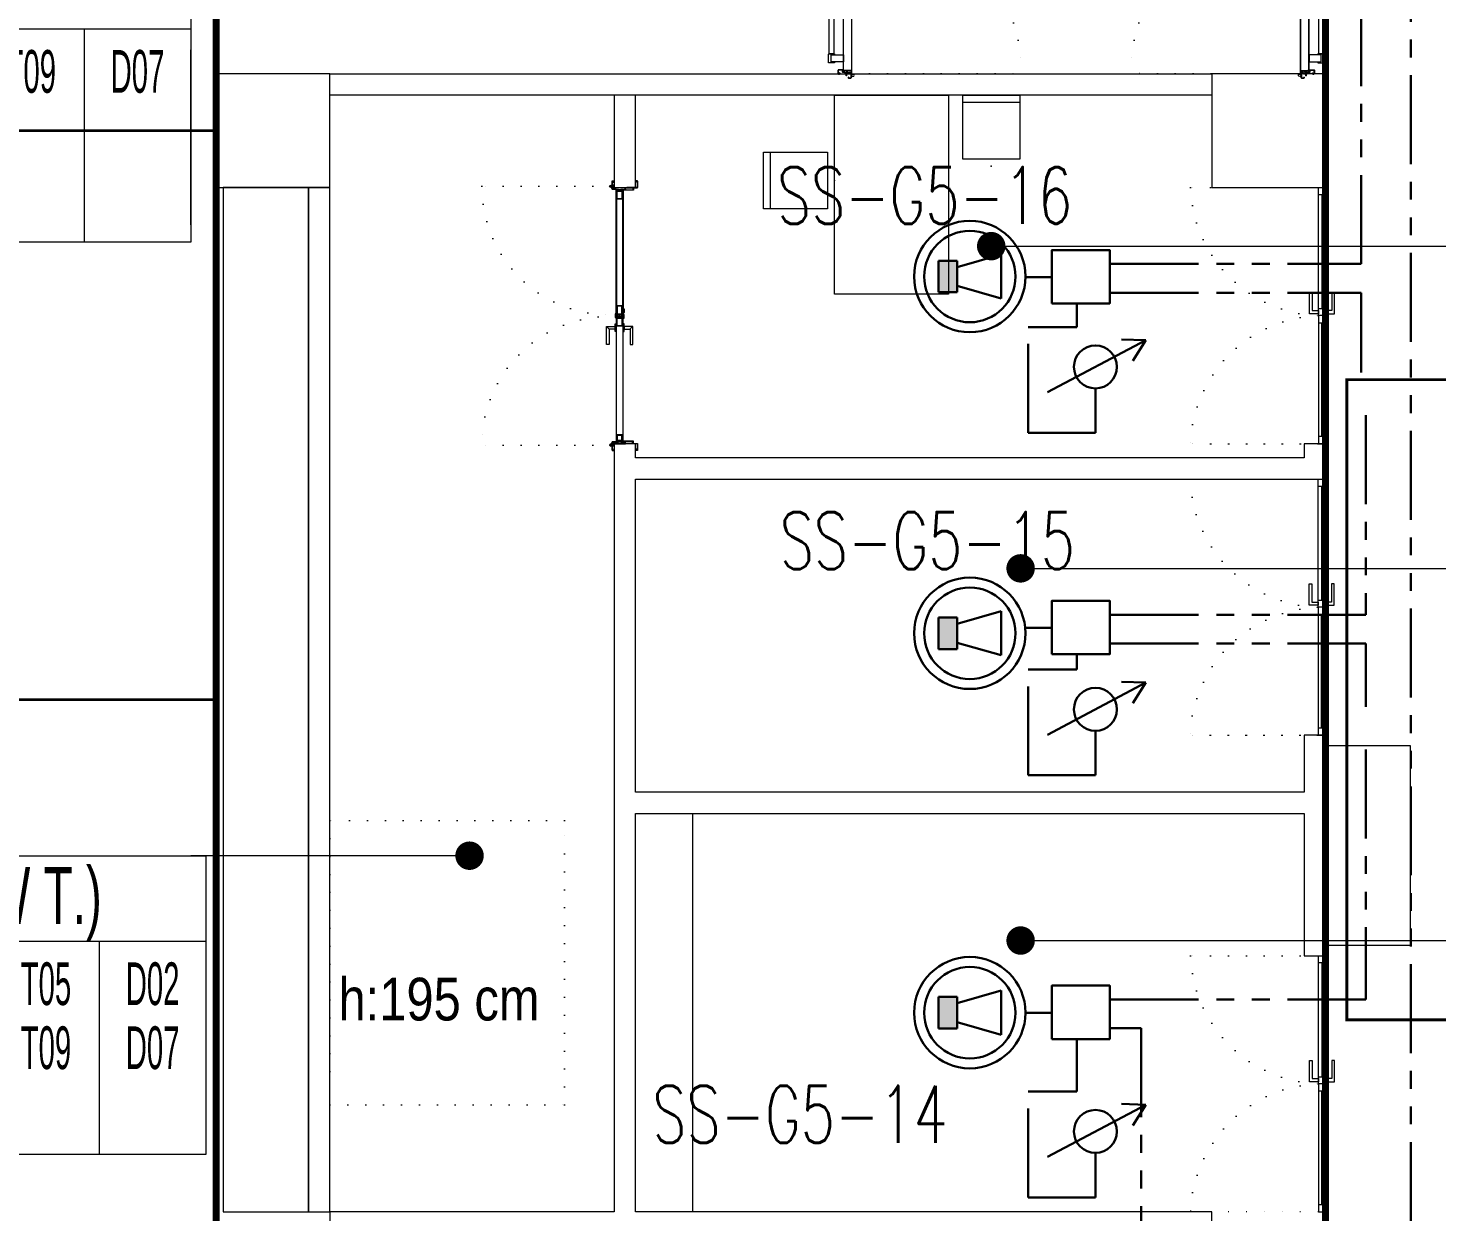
# Model space of a CAD drawing. Header units: metres. Extents: x -13545 to 152404, y -11890 to 28436.
# Drawn here: x 59528 to 60518, y 1680 to 2512 of the extents above; entities that cross this region are included whole.
import ezdxf
from ezdxf.enums import TextEntityAlignment as Align

# ---------------------------------------------------------------- set-up
doc = ezdxf.new("R2010")
doc.units = ezdxf.units.M
doc.header["$LTSCALE"] = 100
doc.header["$MEASUREMENT"] = 0
for name, pattern in [('DOT2', [0.125, 0, -0.125]), ('DOT5', [0.75, 0, -0.75]), ('HIDDEN', [0.375, 0.25, -0.125]), ('PHANTOM2', [1.25, 0.625, -0.125, 0.125, -0.125, 0.125, -0.125])]:
    doc.linetypes.add(name, pattern=pattern)
doc.layers.get('0').update_dxf_attribs({"color": 9, "lineweight": 9})
for name, color, linetype, lineweight in [('00', 9, 'Continuous', 9), ('01', 9, 'Continuous', 9), ('05', 9, 'Continuous', 9), ('06B', 9, 'Continuous', 9), ('06C', 9, 'Continuous', 9), ('06D', 9, 'Continuous', 9), ('09', 9, 'Continuous', 9), ('10', 9, 'Continuous', 9), ('14', 9, 'Continuous', 9), ('15', 9, 'Continuous', 9), ('20', 9, 'DOT2', 9), ('21', 9, 'Continuous', 9), ('21_mahal200', 9, 'Continuous', 9), ('E-3W ACİL ANONS İÇİN HOPARLÖR (GÖMME) (YANGINA DAYANIKLI)', 7, 'Continuous', 30), ('E-KABLO', 7, 'Continuous', 30), ('E-SES AYAR ANAHTARI', 7, 'Continuous', 30), ('E-YAZI', 7, 'Continuous', 30)]:
    doc.layers.add(name, color=color, linetype=linetype, lineweight=lineweight)
doc.styles.add('Arial', font='arial.ttf', dxfattribs={"height": 2.5})
doc.styles.add('ILGAZ', font='txttw.shx')
doc.styles.add('MuuM_TEXT-STANDART', font='ARIALN.TTF')
doc.dimstyles.new('MuuM_DIM200', dxfattribs={"dimscale": 20, "dimtxt": 2, "dimasz": 1, "dimexe": 1, "dimexo": 1, "dimgap": 1, "dimtad": 1, "dimdec": 1, "dimrnd": 0.5, "dimdsep": 46, "dimtxsty": 'MuuM_TEXT-STANDART', "dimblk": 'ARCHTICK', "dimcen": 0, "dimdle": 0.15, "dimclrd": 256, "dimclre": 256, "dimclrt": 256, "dimadec": 0, "dimazin": 0, "dimtfac": 5, "dimtdec": 1, "dimtix": 1, "dimtmove": 2, "dimatfit": 3, "dimldrblk": 'DOT', "dimfxl": 3, "dimfxlon": 1, "dimtolj": 1, "dimlwd": -1, "dimlwe": -1, "dimarcsym": 0})

# ---------------------------------------------------------------- blocks, each defined once
blk = doc.blocks.new('100_SES AYAR ANAHTARI')
at = {"layer": 'E-SES AYAR ANAHTARI', "color": 4}
for p, q in [((1.776, 3.255), (-1.686, 1.426)), ((1.776, 3.255), (0.915, 3.283)), ((1.776, 3.255), (1.312, 2.529)), ((0, 0), (0, 1.561))]:
    blk.add_line(p, q, dxfattribs=at)
blk.add_circle((0, 2.317), 0.756, dxfattribs=at)
blk = doc.blocks.new('100_3W ACİL ANONS İÇİN HOPARLÖR (GÖMME) (YANGINA DAYANIKLI)')
at = {"layer": 'E-3W ACİL ANONS İÇİN HOPARLÖR (GÖMME) (YANGINA DAYANIKLI)', "color": 4}
for p, q in [((-1.58, -0.79), (-1.58, 0.79)), ((-1.58, 0.79), (-0.632, 0.79)), ((-0.632, 0.474), (1.58, 1.106)), ((-0.632, 0.79), (-0.632, -0.79)), ((1.58, -1.106), (1.58, 1.106)), ((-0.632, -0.474), (1.58, -1.106)), ((-0.632, -0.79), (-1.58, -0.79))]:
    blk.add_line(p, q, dxfattribs=at)
at = {"layer": 'E-3W ACİL ANONS İÇİN HOPARLÖR (GÖMME) (YANGINA DAYANIKLI)', "color": 3}
for radius in [2.796, 2.296]:
    blk.add_circle((0, 0), radius, dxfattribs=at)
at = {"layer": 'E-3W ACİL ANONS İÇİN HOPARLÖR (GÖMME) (YANGINA DAYANIKLI)', "color": 4}
blk.add_solid([(-1.58, 0.79), (-0.632, 0.79), (-1.58, -0.79), (-0.632, -0.79)], dxfattribs=at)
blk = doc.blocks.new('p-kolon_80x80')
blk.add_lwpolyline([(-40, -40), (40, -40), (40, 40), (-40, 40)], close=True)
blk = doc.blocks.new('1.bod.mimari.elk')
at = {"layer": '01'}
for p in [(3700, -6190), (4400, -6190)]:
    blk.add_blockref('p-kolon_80x80', p, dxfattribs=at)
blk = doc.blocks.new('prf-scr2')
at = {"linetype": 'DOT2', "ltscale": 10}
blk.add_line((0, 0.19), (0, -1.06), dxfattribs=at)
for p, q in [((0.09, -0.24), (-0.09, -0.2)), ((-0.09, -0.24), (0.09, -0.28)), ((0.09, -0.32), (-0.09, -0.28)), ((-0.09, -0.32), (0.09, -0.36)), ((0.09, -0.4), (-0.09, -0.36)), ((-0.09, -0.4), (0.09, -0.44)), ((0.09, -0.48), (-0.09, -0.44)), ((-0.09, -0.48), (0.09, -0.52)), ((0.09, -0.56), (-0.09, -0.52)), ((-0.09, -0.56), (0.09, -0.6)), ((0.09, -0.64), (-0.09, -0.6)), ((-0.09, -0.64), (0.09, -0.68)), ((0.09, -0.72), (-0.09, -0.68)), ((-0.09, -0.72), (0.09, -0.76)), ((0.06, -0.84), (-0.08, -0.76)), ((-0.07, -0.8), (0.06, -0.84)), ((0.09, -0.17), (0, -0.15)), ((0, -0.18), (0.09, -0.2))]:
    blk.add_line(p, q)
blk.add_lwpolyline([(0.23, 0), (-0.23, 0), (-0.23, -0.01), (-0.12, -0.14), (0.12, -0.14), (0.23, -0.01), (0.23, 0)], close=True)
for points in [[(0.23, -0.01), (-0.23, -0.01)], [(-0.09, -0.14), (-0.09, -0.2), (-0.12, -0.22), (-0.12, -0.23), (-0.09, -0.24), (-0.09, -0.28), (-0.12, -0.3), (-0.12, -0.31), (-0.09, -0.32), (-0.09, -0.36), (-0.12, -0.38), (-0.12, -0.39), (-0.09, -0.4), (-0.09, -0.44), (-0.12, -0.46), (-0.12, -0.46), (-0.09, -0.48), (-0.09, -0.52), (-0.12, -0.54), (-0.12, -0.54), (-0.09, -0.56), (-0.09, -0.6), (-0.12, -0.62), (-0.12, -0.62), (-0.09, -0.64), (-0.09, -0.68), (-0.12, -0.69), (-0.12, -0.7), (-0.09, -0.72), (-0.09, -0.73), (-0.08, -0.76), (-0.1, -0.77), (-0.1, -0.78), (-0.07, -0.8), (-0.01, -0.94), (0, -0.95), (0.01, -0.94), (0.08, -0.76), (0.09, -0.76), (0.12, -0.74), (0.12, -0.73), (0.09, -0.72), (0.09, -0.68), (0.12, -0.66), (0.12, -0.66), (0.09, -0.64), (0.09, -0.6), (0.12, -0.58), (0.12, -0.58), (0.09, -0.56), (0.09, -0.52), (0.12, -0.5), (0.12, -0.5), (0.09, -0.48), (0.09, -0.44), (0.12, -0.43), (0.12, -0.42), (0.09, -0.4), (0.09, -0.36), (0.12, -0.35), (0.12, -0.34), (0.09, -0.32), (0.09, -0.28), (0.12, -0.27), (0.12, -0.26), (0.09, -0.24), (0.09, -0.2), (0.12, -0.19), (0.12, -0.18), (0.09, -0.17), (0.09, -0.14)]]:
    blk.add_lwpolyline(points)
blk = doc.blocks.new('gr-p-barel kilitli kapı kolu')
at = {"flags": 128}
for points in [[(-0.9, 0.8), (-0.9, 4.9), (-11.7, 4.9), (-11.7, 6.7), (0.9, 6.7), (0.9, 0.8)], [(-0.8, 5), (0.8, 6.6)]]:
    blk.add_lwpolyline(points, dxfattribs=at)
blk.add_lwpolyline([(-2.75, 0), (-2.75, 0.7), (2.75, 0.7), (2.75, 0)])
blk.add_lwpolyline([(-1.3, 0.7), (1.3, 0.7), (1.3, 0.8), (-1.3, 0.8)], close=True)
blk = doc.blocks.new('p-de-02')
at = {"layer": '06C'}
blk.add_lwpolyline([(106.3, -16.61, 1), (106.3, -15.81), (104.3, -15.81), (104.3, -16.61), (106.41, -16.61)], format="xyb", dxfattribs=at)
blk.add_arc((106.3, -16.21), 0.5, 233.1301, 126.8699, dxfattribs=at)
at = {"layer": '09'}
for p, q in [((108.1, -16.71), (108.1, -16.55)), ((108.2, -16.71), (108.2, -16.55)), ((108.3, -16.55), (108.3, -16.71)), ((108.4, -16.71), (108.4, -16.55)), ((108.5, -16.55), (108.5, -16.71)), ((108.6, -16.71), (108.6, -16.55)), ((108.7, -16.55), (108.7, -16.71)), ((108.8, -16.55), (108.8, -16.71)), ((109.3, -21.85), (109.3, -21.7)), ((109.4, -21.7), (109.4, -21.85)), ((109.5, -21.85), (109.5, -21.7)), ((109.6, -21.7), (109.6, -21.85)), ((109.7, -21.85), (109.7, -21.7)), ((109.8, -21.7), (109.8, -21.85)), ((109.9, -21.85), (109.9, -21.7)), ((110, -21.85), (110, -21.7))]:
    blk.add_line(p, q, dxfattribs=at)
at = {"layer": '10'}
for points in [[(14.2, -6.8, -0.414214), (14.3, -6.7), (18.7, -6.7, -0.414214), (18.8, -6.8), (18.8, -14.1), (19, -14.1), (19, -6.8, 0.414214), (18.7, -6.5), (14.3, -6.5, 0.414214), (14, -6.8), (14, -7.7, 0.414214), (14.3, -8), (15.4, -8), (15.4, -7.8), (14.3, -7.8, -0.414214), (14.2, -7.7)], [(19, -9.7, -0.414214), (19.3, -9.4), (20.3, -9.4, -0.414214), (20.6, -9.7), (20.6, -16.1, -0.414214), (20.3, -16.4, -0.414214), (20, -16.1), (20, -15.2), (19, -15.2), (19, -24.2, -0.414214), (18.7, -24.5), (14.3, -24.5, -0.414214), (14, -24.2), (14, -23.3, -0.414214), (14.3, -23), (15.4, -23), (15.4, -23.2), (14.3, -23.2, 0.414214), (14.2, -23.3), (14.2, -24.2, 0.414214), (14.3, -24.3), (18.7, -24.3, 0.414214), (18.8, -24.2), (18.8, -15), (20.2, -15), (20.2, -16.1, 0.414214), (20.3, -16.2, 0.414214), (20.4, -16.1), (20.4, -9.7, 0.414214), (20.3, -9.6), (19.3, -9.6, 0.414214), (19.2, -9.7), (19.2, -10.6), (19, -10.6)], [(198.6, -9.7, 0.414214), (198.3, -9.4), (197.3, -9.4, 0.414214), (197, -9.7), (197, -16.1, 0.414214), (197.3, -16.4, 0.414214), (197.6, -16.1), (197.6, -15.2), (198.6, -15.2), (198.6, -24.2, 0.414214), (198.9, -24.5), (203.3, -24.5, 0.414214), (203.6, -24.2), (203.6, -23.3, 0.414214), (203.3, -23), (202.2, -23), (202.2, -23.2), (203.3, -23.2, -0.414214), (203.4, -23.3), (203.4, -24.2, -0.414214), (203.3, -24.3), (198.9, -24.3, -0.414214), (198.8, -24.2), (198.8, -15), (197.4, -15), (197.4, -16.1, -0.414214), (197.3, -16.2, -0.414214), (197.2, -16.1), (197.2, -9.7, -0.414214), (197.3, -9.6), (198.3, -9.6, -0.414214), (198.4, -9.7), (198.4, -10.6), (198.6, -10.6)], [(203.4, -6.8, 0.414214), (203.3, -6.7), (198.9, -6.7, 0.414214), (198.8, -6.8), (198.8, -14.1), (198.6, -14.1), (198.6, -6.8, -0.414214), (198.9, -6.5), (203.3, -6.5, -0.414214), (203.6, -6.8), (203.6, -7.7, -0.414214), (203.3, -8), (202.2, -8), (202.2, -7.8), (203.3, -7.8, 0.414214), (203.4, -7.7)], [(18.42, -25.01), (19.8, -24.37), (19.8, -21.5), (20, -21.5), (20, -24.5), (18.53, -25.18, -14.796002)], [(199.18, -25.01), (197.8, -24.37), (197.8, -21.5), (197.6, -21.5), (197.6, -24.5), (199.07, -25.18, 14.796002)]]:
    blk.add_lwpolyline(points, format="xyb", close=True, dxfattribs=at)
for points in [[(108.2, -20.05), (108.2, -18.05), (108.5, -18.05), (108.5, -17.01), (20.3, -17.01), (20.3, -18.05), (20.6, -18.05), (20.6, -20.05), (20.3, -20.05), (20.3, -18.35), (20, -18.35), (20, -16.71), (108.8, -16.71), (108.8, -18.35), (108.5, -18.35), (108.5, -20.05)], [(108.2, -18.05), (108.2, -20.05), (108.8, -20.05), (108.8, -21.7), (20, -21.7), (20, -20.05), (20.6, -20.05), (20.6, -18.05), (20.9, -18.05), (20.9, -20.35), (20.3, -20.35), (20.3, -21.4), (108.5, -21.4), (108.5, -20.35), (107.9, -20.35), (107.9, -18.05), (108.2, -18.05)], [(109.9, -20.05), (109.9, -18.05), (109.6, -18.05), (109.6, -17.01), (197.3, -17.01), (197.3, -18.05), (197, -18.05), (197, -20.05), (197.3, -20.05), (197.3, -18.35), (197.6, -18.35), (197.6, -16.71), (109.3, -16.71), (109.3, -18.35), (109.6, -18.35), (109.6, -20.05)], [(109.9, -18.05), (109.9, -20.05), (109.3, -20.05), (109.3, -21.7), (197.6, -21.7), (197.6, -20.05), (197, -20.05), (197, -18.05), (196.7, -18.05), (196.7, -20.35), (197.3, -20.35), (197.3, -21.4), (109.6, -21.4), (109.6, -20.35), (110.2, -20.35), (110.2, -18.05), (109.9, -18.05)]]:
    blk.add_lwpolyline(points, dxfattribs=at)
for points in [[(20.9, -17.2), (26.9, -17.2), (26.9, -21.2), (20.9, -21.2)], [(21.2, -17.5), (26.6, -17.5), (26.6, -20.9), (21.2, -20.9)], [(107.9, -17.2), (101.9, -17.2), (101.9, -21.2), (107.9, -21.2)], [(107.6, -17.5), (102.2, -17.5), (102.2, -20.9), (107.6, -20.9)], [(110, -16.05), (108.1, -16.05), (108.1, -16.55), (110.6, -16.55), (110.6, -16.55), (110.6, -16.05)], [(110.2, -17.2), (116.2, -17.2), (116.2, -21.2), (110.2, -21.2)], [(110.5, -17.5), (115.9, -17.5), (115.9, -20.9), (110.5, -20.9)], [(196.7, -17.2), (192.7, -17.2), (192.7, -21.2), (196.7, -21.2)], [(196.4, -17.5), (193, -17.5), (193, -20.9), (196.4, -20.9)], [(108.1, -22.35), (110, -22.35), (110, -21.85), (108.1, -21.85), (107.5, -21.85), (107.5, -22.35)]]:
    blk.add_lwpolyline(points, close=True, dxfattribs=at)
for centre in [(17.85, -25.5), (199.75, -25.5)]:
    blk.add_circle(centre, 0.55, dxfattribs=at)
at = {"layer": '20'}
for p, q in [((17.85, -25.5), (17.85, -116.03)), ((199.75, -25.5), (199.75, -116.03))]:
    blk.add_line(p, q, dxfattribs=at)
at = {"layer": '20', "linetype": 'HIDDEN'}
for points in [[(18.6, -24.3), (18.6, -23), (17.1, -23), (17.1, -24.3)], [(18.4, -24.99), (18.4, -23.2), (17.3, -23.2), (17.3, -24.99)], [(199, -24.3), (199, -23), (200.5, -23), (200.5, -24.3)], [(199.2, -24.99), (199.2, -23.2), (200.3, -23.2), (200.3, -24.99)]]:
    blk.add_lwpolyline(points, dxfattribs=at)
at = {"layer": '20'}
for centre, start, end in [((17.85, -25.5), 270, 2.4057), ((199.75, -25.5), 177.5943, 270)]:
    blk.add_arc(centre, 90.53, start, end, dxfattribs=at)
at = {"layer": '06B', "xscale": -1}
blk.add_blockref('gr-p-barel kilitli kapı kolu', (117.3, -16.69), dxfattribs=at)
at = {"layer": '06B', "rotation": 180}
blk.add_blockref('gr-p-barel kilitli kapı kolu', (117.3, -21.71), dxfattribs=at)
at = {"layer": '10', "xscale": -1, "rotation": 90}
for p in [(20.3, -19.2), (109.6, -19.2)]:
    blk.add_blockref('prf-scr2', p, dxfattribs=at)
at = {"layer": '10', "rotation": 270}
for p in [(108.5, -19.2), (197.3, -19.2)]:
    blk.add_blockref('prf-scr2', p, dxfattribs=at)
blk = doc.blocks.new('p-birim')
blk.add_lwpolyline([(0, 0), (1, 0), (1, 1), (0, 1)], close=True)
blk = doc.blocks.new('p-işyeri')
at = {"color": 0, "const_width": 2}
blk.add_lwpolyline([(200, 0), (200, 700), (-200, 700), (-200, 0)], close=True, dxfattribs=at)
blk = doc.blocks.new('*U19')
at = {"ltscale": 15}
for p, q in [((-25, 1), (-26, 0)), ((-25, -1), (-26, 0)), ((-23, 1), (-25, 1)), ((-23, 1), (-23, -2)), ((-21, -3), (-18, 3)), ((-21, -3), (-18, 3)), ((-20, -3), (-17, 3)), ((-20, -3), (-16, 3)), ((-18, -3), (-15, 3)), ((-18, -3), (-15, 3)), ((-18, 1), (-18, 2)), ((-17, -3), (-14, 3)), ((-17, -3), (-13, 3)), ((-17, 1), (-17, 2)), ((-15, -3), (-12, 3)), ((-15, -3), (-12, 3)), ((-15, 1), (-15, 2)), ((-14, -3), (-11, 3)), ((-14, -3), (-10, 3)), ((-14, 1), (-14, 2)), ((-12, -3), (-9, 3)), ((-12, -3), (-9, 3)), ((-12, 1), (-12, 2)), ((-11, -3), (-8, 3)), ((-11, -3), (-7, 3)), ((-11, 1), (-11, 2)), ((-9, -3), (-6, 3)), ((-9, -3), (-6, 3)), ((-9, 1), (-9, 2)), ((-8, -3), (-4, 3)), ((-8, -3), (-5, 3)), ((-8, 1), (-8, 2)), ((-6, -3), (-3, 3)), ((-6, -3), (-3, 3)), ((-6, 1), (-6, 2)), ((-5, -3), (-1, 3)), ((-5, -3), (-2, 3)), ((-5, 1), (-5, 2)), ((-3, 1), (-3, 2)), ((0, 4), (-2, 1)), ((-2, 1), (-2, 2)), ((0, 0), (-1, 0)), ((-25, -1), (-23, -2)), ((-9, -2), (-23, -2)), ((-21, -3), (-21, -2)), ((-20, -3), (-19, -2)), ((-20, -2), (-19, -2)), ((-19, -2), (-18, -2)), ((-18, -3), (-18, -2)), ((-17, -3), (-16, -2)), ((-17, -2), (-16, -2)), ((-16, -2), (-15, -2)), ((-15, -3), (-15, -2)), ((-14, -3), (-13, -2)), ((-14, -2), (-13, -2)), ((-13, -2), (-12, -2)), ((-12, -3), (-12, -2)), ((-11, -3), (-10, -2)), ((-11, -2), (-10, -2)), ((-10, -2), (-9, -2)), ((-9, -3), (-9, -2)), ((-8, -2), (-7, -2)), ((-8, -3), (-7, -2)), ((-7, -2), (-6, -2)), ((-6, -3), (-6, -2)), ((-5, -2), (-4, -2)), ((-5, -3), (-4, -2)), ((-4, -2), (-2, -2)), ((0, -4), (-2, -2)), ((0, 0), (-1, 0))]:
    blk.add_line(p, q, dxfattribs=at)
for p, q in [((-7, 1), (-23, 1)), ((-17, 1), (-19, 1)), ((-16, 1), (-17, 1)), ((-14, 1), (-16, 1)), ((-13, 1), (-14, 1)), ((-11, 1), (-13, 1)), ((-10, 1), (-11, 1)), ((-8, 1), (-10, 1)), ((-7, 1), (-8, 1)), ((-5, 1), (-7, 1)), ((-4, 1), (-5, 1)), ((-2, 1), (-4, 1)), ((-2, 1), (-2, 1)), ((0, 0), (0, 4)), ((-2, -2), (-2, -2)), ((0, 0), (0, -4))]:
    blk.add_line(p, q)
for centre, radius, start, end in [((-26, 4), 3.92, 274.361, 322.1025), ((-26, -4), 3.92, 37.8975, 85.639), ((-18, 3), 0.0971, 330.3204, 150.3204), ((-17, 3), 0.0971, 330.3204, 150.3204), ((-15, 3), 0.0971, 330.3204, 150.3204), ((-14, 3), 0.0971, 330.3204, 150.3204), ((-12, 3), 0.0971, 330.3204, 150.3204), ((-11, 3), 0.0971, 330.3204, 150.3204), ((-9, 3), 0.0971, 330.3204, 150.3204), ((-8, 3), 0.0971, 330.3204, 150.3204), ((-6, 3), 0.0971, 330.3204, 150.3204), ((-5, 3), 0.0971, 330.3204, 150.3204), ((-3, 3), 0.0971, 330.3204, 150.3204), ((-2, 3), 0.0971, 330.3204, 150.3204), ((-1, 0), 0.486, 90, 270), ((0, 4), 0.25, 0, 150.0864), ((-21, -3), 0.0971, 150.3204, 330.3204), ((-20, -3), 0.0971, 150.3204, 330.3204), ((-18, -3), 0.0971, 150.3204, 330.3204), ((-17, -3), 0.0971, 150.3204, 330.3204), ((-15, -3), 0.0971, 150.3204, 330.3204), ((-14, -3), 0.0971, 150.3204, 330.3204), ((-12, -3), 0.0971, 150.3204, 330.3204), ((-11, -3), 0.0971, 150.3204, 330.3204), ((-9, -3), 0.0971, 150.3204, 330.3204), ((-8, -3), 0.0971, 150.3204, 330.3204), ((-6, -3), 0.0971, 150.3204, 330.3204), ((-5, -3), 0.0971, 150.3204, 330.3204), ((0, -4), 0.25, 209.9136, 0)]:
    blk.add_arc(centre, radius, start, end, dxfattribs=at)
blk = doc.blocks.new('conta')
at = {"ltscale": 10}
for p, q in [((-2649.9, 5345.5), (-2649.8, 5345.6)), ((-2649.9, 5344.5), (-2649.8, 5344.3)), ((-2649.8, 5344.3), (-2649.7, 5344.3)), ((-2649.7, 5345.4), (-2649.3, 5345.4)), ((-2649.2, 5345.4), (-2649.1, 5345.5)), ((-2649, 5344), (-2648.8, 5343.8)), ((-2648.9, 5344.1), (-2648.7, 5343.9)), ((-2648.8, 5345.1), (-2648.6, 5345.3)), ((-2648.8, 5344.9), (-2648.6, 5345.2)), ((-2648.7, 5343.8), (-2648.7, 5343.8)), ((-2648.6, 5345.3), (-2648.6, 5345.3))]:
    blk.add_line(p, q, dxfattribs=at)
for centre, radius, start, end in [((-2649.8, 5345.5), 0.05, 140.6345, 188.9372), ((-2653, 5345), 3.19, 350.4674, 8.9372), ((-2649.9, 5344.5), 0.02, 170.4674, 213.7451), ((-2649.7, 5345.6), 0.0696, 22.2428, 159.258), ((-2650.9, 5345), 1.24, 340.3382, 16.7772), ((-2649.7, 5344.6), 0.03, 160.3382, 273.2666), ((-2649.7, 5345.4), 0.03, 90, 196.7772), ((-2649.6, 5341.5), 3.01, 80.4362, 93.2666), ((-2649.3, 5345.5), 0.05, 270, 303.0062), ((-2649.2, 5344.1), 0.231, 353.9571, 81.9004), ((-2649.1, 5345.5), 0.03, 4.7972, 123.0062), ((-2649.1, 5344.5), 0.03, 260.4362, 338.7066), ((-2651.2, 5344.8), 2.33, 7.5897, 18.7951), ((-2649, 5345.6), 0.05, 18.7951, 42.1429), ((-2650.2, 5345), 1.27, 338.7066, 23.0418), ((-2648.9, 5344.1), 0.1, 173.9571, 217.2653), ((-2648.8, 5345.1), 0.05, 187.5897, 322.7347), ((-2658.2, 5345.2), 9.36, 353.6857, 357.8537), ((-2648.8, 5344.2), 0.1, 173.6857, 217.2653), ((-2648.8, 5344.8), 0.05, 142.7347, 180.2669), ((-2648.7, 5343.8), 0.05, 217.2653, 307.2653), ((-2648.7, 5343.8), 0.05, 307.2653, 37.2653), ((-2648.6, 5345.3), 0.05, 52.7347, 142.7347), ((-2648.6, 5345.3), 0.05, 322.7347, 52.7347)]:
    blk.add_arc(centre, radius, start, end, dxfattribs=at)
for points, knots in [([(-2649, 5345.6), (-2649, 5345.6), (-2649.1, 5345.7), (-2649.2, 5345.4), (-2649.3, 5345.7), (-2649.4, 5345.5), (-2649.5, 5345.7), (-2649.6, 5345.5), (-2649.7, 5345.6), (-2649.7, 5345.6)], [0.0086373, 0.0086373, 0.0086373, 0.0086373, 0.1097304, 0.3133405, 0.4430081, 0.5658764, 0.7165186, 0.8527974, 0.9648495, 0.9648495, 0.9648495, 0.9648495]), ([(-2649.7, 5344.3), (-2649.7, 5344.3), (-2649.7, 5344.5), (-2649.6, 5344.3), (-2649.3, 5344.4), (-2649.2, 5344.4), (-2649.2, 5344.4)], [0, 0, 0, 0, 0.1008757, 0.3841126, 0.5436166, 0.6906785, 0.6906785, 0.6906785, 0.6906785])]:
    blk.add_open_spline(points, degree=3, knots=knots, dxfattribs=at)
blk = doc.blocks.new('p-yn_sackasa')
at = {"layer": '10', "linetype": 'Continuous'}
for p, q in [((-2.19, 0), (-2.19, -0.15)), ((0, 6.16), (0, 6.9)), ((0.01, 6.9), (0.01, 6.15)), ((0.14, 6.9), (0.14, 6.16)), ((0.15, 6.9), (0.15, 6.16)), ((2.69, 7.16), (0.26, 7.16)), ((2.69, 7.15), (0.26, 7.15)), ((2.69, 7.02), (0.26, 7.02)), ((0.26, 7.01), (2.69, 7.01)), ((0.26, 6.05), (0.76, 6.05)), ((0.75, 6.04), (0.26, 6.04)), ((0.26, 5.91), (0.75, 5.91)), ((0.76, 5.9), (0.26, 5.9)), ((0.67, -0.71), (0.67, 2.27)), ((0.69, -0.71), (0.69, 2.27)), ((0.75, 5.91), (0.75, 6.04)), ((0.76, 5.9), (0.76, 6.05)), ((0.81, -0.71), (0.81, 2.27)), ((0.83, -0.71), (0.83, 2.27)), ((0.92, 2.33), (0.95, 2.32)), ((0.93, 2.34), (0.95, 2.33)), ((1.01, 2.46), (0.99, 2.47)), ((0.99, 2.46), (1.01, 2.45)), ((1.11, 2.52), (1.11, 3.73)), ((1.12, 2.52), (1.12, 3.73)), ((1.25, 3.73), (1.25, 2.52)), ((1.26, 2.52), (1.26, 3.73)), ((1.37, 3.98), (2.49, 3.98)), ((2.49, 3.97), (1.37, 3.97)), ((1.37, 3.84), (2.49, 3.84)), ((2.49, 3.83), (1.37, 3.83)), ((2.6, 3.69), (2.5, 3.36)), ((2.51, 3.35), (2.61, 3.69)), ((2.73, 3.65), (2.63, 3.32)), ((2.74, 3.64), (2.64, 3.31)), ((2.8, 3.29), (2.8, 6.9)), ((2.81, 3.29), (2.81, 6.9)), ((2.94, 3.29), (2.94, 6.9)), ((2.95, 3.29), (2.95, 6.9)), ((-2.95, -0.25), (-2.95, -1.75)), ((-2.94, -1.75), (-2.94, -0.25)), ((-2.81, -0.25), (-2.81, -1.75)), ((-2.8, -0.25), (-2.8, -1.75)), ((-2.19, 0), (-2.7, 0)), ((-2.2, -0.01), (-2.7, -0.01)), ((-2.2, -0.14), (-2.7, -0.14)), ((-2.19, -0.15), (-2.7, -0.15)), ((1.01, -1.85), (-2.7, -1.85)), ((1.01, -1.86), (-2.7, -1.86)), ((-2.7, -1.99), (1.01, -1.99)), ((1.01, -2), (-2.7, -2)), ((-2.2, -0.14), (-2.2, -0.01)), ((0.92, -0.77), (0.95, -0.76)), ((0.93, -0.78), (0.95, -0.77)), ((0.99, -0.89), (1.01, -0.88)), ((1.01, -0.89), (0.99, -0.91)), ((1.11, -0.96), (1.11, -1.75)), ((1.12, -0.96), (1.12, -1.75)), ((1.25, -0.96), (1.25, -1.75)), ((1.26, -0.96), (1.26, -1.75))]:
    blk.add_line(p, q, dxfattribs=at)
for points in [[(0.15, 2.14), (0.67, 2.14), (0.67, -0.54), (0.15, -0.54)], [(0.15, 2.14), (0.41, 2.14), (0.41, -0.54), (0.15, -0.54)]]:
    blk.add_lwpolyline(points, close=True, dxfattribs=at)
for centre, radius, start, end in [((0.26, 6.9), 0.261, 90, 180), ((0.26, 6.16), 0.261, 180, 270), ((0.26, 6.9), 0.249, 90, 180), ((0.26, 6.16), 0.249, 181.34499, 271.35021), ((0.26, 6.9), 0.122, 90, 180), ((0.26, 6.16), 0.122, 180, 270), ((0.26, 6.9), 0.11, 90, 180), ((0.26, 6.16), 0.11, 180, 270), ((0.89, 2.27), 0.219, 63.21528, 180), ((0.89, 2.27), 0.206, 63.21689, 180), ((0.89, 2.27), 0.0801, 63.21502, 180), ((0.89, 2.27), 0.0674, 63.21445, 180), ((1.04, 2.52), 0.206, 243.2197, 0), ((1.04, 2.52), 0.219, 243.21479, 0), ((1.04, 2.52), 0.0801, 243.22028, 0), ((1.04, 2.52), 0.0674, 243.21287, 0), ((1.37, 3.73), 0.253, 90, 180), ((1.37, 3.73), 0.24, 90, 180), ((1.37, 3.73), 0.114, 90, 180), ((1.37, 3.73), 0.101, 90, 180), ((2.49, 3.72), 0.261, 342.86025, 90), ((2.49, 3.72), 0.249, 342.86129, 90), ((2.49, 3.72), 0.122, 342.86074, 90), ((2.49, 3.72), 0.11, 342.86215, 90), ((2.72, 3.29), 0.232, 162.8601, 0), ((2.72, 3.29), 0.219, 162.86127, 0), ((2.72, 3.29), 0.0927, 162.86053, 0), ((2.72, 3.29), 0.0801, 162.86241, 0), ((2.69, 6.9), 0.261, 0, 90), ((2.69, 6.9), 0.249, 0, 90), ((2.69, 6.9), 0.122, 0, 90), ((2.69, 6.9), 0.11, 0, 90), ((-2.7, -0.25), 0.253, 90, 180), ((-2.7, -1.75), 0.253, 180, 270), ((-2.7, -0.25), 0.24, 90, 180), ((-2.7, -1.75), 0.24, 180, 270), ((-2.7, -0.25), 0.114, 90, 180), ((-2.7, -1.75), 0.114, 180, 270), ((-2.7, -0.25), 0.101, 90, 180), ((-2.7, -1.75), 0.101, 180, 270), ((0.89, -0.71), 0.219, 180, 296.78496), ((0.89, -0.71), 0.206, 180, 296.78515), ((0.89, -0.71), 0.0801, 180, 296.78498), ((0.89, -0.71), 0.0674, 180, 180.52454), ((0.89, -0.71), 0.0674, 180, 296.78713), ((1.04, -0.96), 0.219, 0, 116.78545), ((1.04, -0.96), 0.206, 0, 116.78362), ((1.04, -0.96), 0.0801, 0, 116.78105), ((1.04, -0.96), 0.0674, 0, 116.78713), ((1.01, -1.75), 0.114, 270, 0), ((1.01, -1.75), 0.24, 270, 0), ((1.01, -1.75), 0.101, 270, 0), ((1.01, -1.75), 0.253, 270, 0)]:
    blk.add_arc(centre, radius, start, end, dxfattribs=at)
at = {"layer": '10', "xscale": 0.0842696629213483, "yscale": 0.0842696629213483, "zscale": 0.0842696629213483}
blk.add_blockref('*U19', (0.95, 1.35), dxfattribs=at)
at = {"layer": '14', "xscale": -0.7887640449438696, "yscale": 0.7887640449438696, "zscale": 0.7887640449438204, "rotation": 90}
blk.add_blockref('conta', (4217.78, -2086.42), dxfattribs=at)
blk = doc.blocks.new('*U334')
at = {"layer": '06D'}
for points in [[(8.5, 9.56), (7.87, 9.56), (7.87, 13.56, -0.414214), (8.25, 13.93), (13.75, 13.93, -0.414214), (14.12, 13.56), (14.12, 9.56), (13.5, 9.56)], [(111.5, 9.56), (112.12, 9.56), (112.12, 13.56, 0.414214), (111.75, 13.93), (106.25, 13.93, 0.414214), (105.87, 13.56), (105.87, 9.56), (106.5, 9.56)]]:
    blk.add_lwpolyline(points, format="xyb", dxfattribs=at)
for points in [[(8.5, 10.94), (13.5, 10.94), (13.5, 3.44), (8.5, 3.44)], [(105.87, 13.31), (14.12, 13.31), (14.12, 10.18), (105.87, 10.18)], [(111.5, 12.06), (106.5, 12.06), (106.5, 3.44), (111.5, 3.44)]]:
    blk.add_lwpolyline(points, close=True, dxfattribs=at)
for points in [[(8.8, -2.56), (8.8, -3.81), (13.2, -3.81), (13.2, -2.56), (8.8, -2.56)], [(9.87, -3.81), (9.87, -10.06), (24.87, -10.06), (24.87, -8.19), (12.12, -8.19), (12.12, -8.19), (12.12, -3.81), (9.87, -3.81)]]:
    blk.add_lwpolyline(points, dxfattribs=at)
at = {"layer": '10', "ltscale": 10}
for p, q in [((1, 0.68), (2, 1.33)), ((1, 0.68), (2, 1.33)), ((2, 0.28), (1, 0.28)), ((2, 0.28), (1, 0.28)), ((2, 0.08), (1, 0.08)), ((2, 0.08), (1, 0.08)), ((2, 1.76), (2, 1.33)), ((2.3, 1.76), (2, 1.76)), ((2, 1.76), (2, 1.33)), ((2.3, 1.76), (2, 1.76)), ((2, 1.33), (2, -0.17)), ((2, 1.33), (2, -0.17)), ((2.3, -2.19), (2.3, 3.34)), ((2.3, 1.33), (2.3, 1.76)), ((2.3, 1.33), (2.3, 1.76)), ((2.3, -0.17), (2.3, 1.33)), ((2.3, -0.17), (2.3, 1.33)), ((117.6, 3.44), (2.4, 3.44)), ((2.45, -2.29), (2.45, 3.24)), ((117.5, 3.29), (2.5, 3.29)), ((117.55, -2.29), (117.55, 3.24)), ((117.7, -2.19), (117.7, 3.34)), ((117.7, 1.76), (117.7, 0.26)), ((118, 1.76), (117.7, 1.76)), ((117.7, 0.26), (117.7, -0.17)), ((118, 0.26), (118, 1.76)), ((118, 1.51), (119, 1.51)), ((118, 1.31), (119, 1.31)), ((119, 0.91), (118, 0.26)), ((118, -0.17), (118, 0.26)), ((0.3, -2.46), (0.3, -2.34)), ((0.4, -2.24), (2.25, -2.24)), ((119.6, -2.56), (0.4, -2.56)), ((0.45, -2.41), (0.45, -2.39)), ((0.45, -2.39), (2.35, -2.39)), ((119.54, -2.41), (0.45, -2.41)), ((2, -0.17), (2.3, -0.17)), ((2, -0.17), (2.3, -0.17)), ((119.54, -2.39), (117.65, -2.39)), ((117.7, -0.17), (118, -0.17)), ((119.6, -2.24), (117.75, -2.24)), ((119.55, -2.41), (119.55, -2.39)), ((119.7, -2.46), (119.7, -2.34)), ((120.84, -2), (120.84, -2.43)), ((120.84, -2), (120.84, -2.43)), ((121.05, -2), (121.05, -2.43)), ((121.05, -2), (121.05, -2.43)), ((121.22, -2.16), (121.05, -2.16)), ((121.22, -2.16), (121.05, -2.16)), ((121.22, -2.16), (121.22, -2.29)), ((121.22, -2.16), (121.22, -2.29)), ((121.6, -2.73), (121.73, -2.62)), ((121.6, -2.73), (121.73, -2.62))]:
    blk.add_line(p, q, dxfattribs=at)
blk.add_circle((120.95, -3.26), 0.843, dxfattribs=at)
blk.add_circle((120.95, -3.26), 0.843, dxfattribs=at)
for centre, radius, start, end in [((2.44, 3.3), 0.141, 104.92708, 165.07292), ((117.5, 3.24), 0.05, 0, 90), ((117.6, 3.34), 0.1, 0, 90), ((0.4, -2.34), 0.1, 90, 180), ((0.4, -2.46), 0.1, 180, 270), ((0.45, -2.39), 0.005, 90, 180), ((0.45, -2.41), 0.005, 180, 270), ((2.25, -2.19), 0.05, 270, 0), ((2.35, -2.29), 0.1, 270, 0), ((117.65, -2.29), 0.1, 180, 270), ((117.75, -2.19), 0.05, 180, 270), ((119.54, -2.39), 0.005, 0, 90), ((119.54, -2.41), 0.005, 270, 360), ((119.6, -2.34), 0.1, 0, 90), ((119.6, -2.46), 0.1, 270, 0), ((120.42, -2.26), 0.302, 285.55242, 60.03149), ((120.42, -2.26), 0.302, 285.55242, 60.03149), ((120.42, -2.26), 0.428, 336.35197, 37.62095), ((120.42, -2.26), 0.428, 336.35197, 37.62095), ((120.95, -3.26), 1.01, 39.4092, 74.28614), ((120.95, -3.26), 1.01, 39.4092, 74.28614)]:
    blk.add_arc(centre, radius, start, end, dxfattribs=at)
at = {"layer": '20'}
blk.add_lwpolyline([(119.7, -2.4), (119.7, -121.8, -0.414214), (0.3, -2.4, 1)], format="xyb", dxfattribs=at)
blk.add_blockref('p-yn_sackasa', (0, 0))
at = {"xscale": -1}
blk.add_blockref('p-yn_sackasa', (120, 0), dxfattribs=at)
blk = doc.blocks.new('gr-p-birim')
blk.add_lwpolyline([(-0.5, -0.5), (0.5, -0.5), (0.5, 0.5), (-0.5, 0.5)], close=True)
blk = doc.blocks.new('p-al-01_a')
at = {"layer": '06B'}
for points in [[(-5, -88.62), (-11.25, -88.62), (-11.25, -73.62), (-9.38, -73.62), (-9.38, -86.38), (-9.38, -86.38), (-5, -86.38), (-5, -88.62)], [(0, -88.62), (6.25, -88.62), (6.25, -73.62), (4.38, -73.62), (4.38, -86.38), (4.38, -86.38), (0, -86.38), (0, -88.62)]]:
    blk.add_lwpolyline(points, dxfattribs=at)
at = {"layer": '06D'}
for p, q in [((-5, -86.87), (-5, -5)), ((0, -5), (0, -86.87)), ((-5, -93.13), (-5, -175)), ((0, -175), (0, -93.13))]:
    blk.add_line(p, q, dxfattribs=at)
at = {"layer": '10'}
for points in [[(-5, 0), (0, 0), (0, -5), (-5, -5)], [(-5, -85), (0, -85), (0, -90), (-5, -90)], [(-5, -95), (0, -95), (0, -90), (-5, -90)], [(-5, -180), (0, -180), (0, -175), (-5, -175)]]:
    blk.add_lwpolyline(points, close=True, dxfattribs=at)
at = {"layer": '15'}
for points in [[(-2.5, -5), (-2.5, -85)], [(-2.5, -175), (-2.5, -95)]]:
    blk.add_lwpolyline(points, dxfattribs=at)
at = {"layer": '20'}
for points in [[(-5.25, 0), (-94.89, 0)], [(-5.25, -180), (-94.89, -180)], [(-5, -180), (-94.89, -180)]]:
    blk.add_lwpolyline(points, dxfattribs=at)
for centre, start, end in [((-1.49, 3.38), 182.07453, 267.69369), ((-1.49, -183.38), 92.30631, 177.92547)]:
    blk.add_arc(centre, 93.46, start, end, dxfattribs=at)
blk = doc.blocks.new('p-sandalye')
blk.add_line((-45, 20), (-45, -20))
blk.add_lwpolyline([(-5, 20), (-50, 20), (-50, -20), (-5, -20)], close=True)
blk.add_point((0, 0.11))
blk = doc.blocks.new('p-masa_servis')
at = {"linetype": 'DOT5'}
blk.add_lwpolyline([(0, 0), (0, 0)], dxfattribs=at)
blk.add_lwpolyline([(0, 0), (0, -80), (140, -80), (140, 0)], close=True)
for p, rotation in [((60, 0), 270), ((50, -110.11), 2.073722e-10)]:
    blk.add_blockref('p-sandalye', p, dxfattribs=dict(rotation=rotation))
blk = doc.blocks.new('0_roomno2')
blk.add_lwpolyline([(19.375, -10.5), (0, -10.5), (0, 0), (19.375, 0)], close=True)
for points in [[(0, -3), (19.375, -3)], [(8.125, -3), (8.125, -10.5)], [(11.875, -3), (11.875, -10.5)], [(15.625, -3), (15.625, -10.5)], [(0, -6.75), (8.125, -6.75)]]:
    blk.add_lwpolyline(points)
at = {"style": 'MuuM_TEXT-STANDART', "width": 0.6}
blk.add_text('H:', height=1.5, dxfattribs=at).set_placement((0.35, -8.608), align=Align.MIDDLE_LEFT)
at = {"style": 'Arial'}
blk.add_attdef('ODANO', (0, 1.17), '', height=2, dxfattribs=at)
blk.add_attdef('MEKANADI', text='', height=2, dxfattribs=at).set_placement((0.35, -3), align=Align.BOTTOM_LEFT)
at = {"style": 'MuuM_TEXT-STANDART', "width": 0.6}
for tag, p in [('YER01', (10, -4.5)), ('TAVAN01', (13.75, -4.5)), ('DUVAR01', (17.5, -4.5)), ('YER02', (10, -6.75)), ('TAVAN02', (13.75, -6.75)), ('DUVAR02', (17.5, -6.75)), ('YER03', (10, -9)), ('TAVAN03', (13.75, -9)), ('DUVAR03', (17.5, -9))]:
    blk.add_attdef(tag, text='', height=1.5, dxfattribs=at).set_placement(p, align=Align.MIDDLE_CENTER)
for tag, p in [('M2', (0.35, -4.875)), ('TEMIZTAVANYUKSEKLIGI', (1.8, -8.608))]:
    blk.add_attdef(tag, text='', height=1.5, dxfattribs=at).set_placement(p, align=Align.MIDDLE_LEFT)
blk = doc.blocks.new('_ArchTick')
at = {"color": 0, "linetype": 'ByBlock', "const_width": 0.15}
blk.add_lwpolyline([(-0.5, -0.5), (0.5, 0.5)], dxfattribs=at)
blk = doc.blocks.new('_Dot')
at = {"color": 0, "linetype": 'ByBlock', "lineweight": -2}
blk.add_line((-0.5, 0), (-1, 0), dxfattribs=at)
at = {"color": 0, "linetype": 'ByBlock', "const_width": 0.5}
blk.add_lwpolyline([(-0.25, 0, 1), (0.25, 0, 1)], format="xyb", close=True, dxfattribs=at)
blk = doc.blocks.new('1.bod.mimari1.elk')
at = {"layer": '00'}
for points in [[(3740, -6150), (4360, -6150), (4360, -6165), (3740, -6165)], [(3740, -6230), (3740, -6230), (3740, -6230), (3725, -6230), (3725, -6950), (3740, -6950), (3740, -6690), (3740, -6690), (3740, -6675), (3740, -6675), (3740, -6230), (3740, -6230)], [(3939.87, -6410), (3939.87, -6950), (3740, -6950), (3740, -6965), (4360, -6965), (4360, -6950), (3954.87, -6950), (3954.87, -6670), (4425, -6670), (4425, -6770), (4440, -6770), (4439.75, -6615), (4425, -6615), (4425, -6655), (3954.87, -6655), (3954.87, -6435), (4425, -6435), (4439.75, -6435), (4439.75, -6435), (4440, -6410), (4425, -6410), (4425, -6420), (3954.87, -6420), (3954.87, -6410)]]:
    blk.add_lwpolyline(points, close=True, dxfattribs=at)
blk.add_lwpolyline([(3954.87, -6230), (3954.87, -6165), (3939.87, -6165), (3939.87, -6165), (3939.87, -6230), (3954.87, -6230)], dxfattribs=at)
at = {"layer": '06D', "color": 89, "linetype": 'HIDDEN', "true_color": 0x2e4d23, "const_width": 2}
blk.add_lwpolyline([(5355, -6365), (4455, -6365), (4455, -6815), (5355, -6815)], close=True, dxfattribs=at)
at = {"layer": '20', "ltscale": 2, "const_width": 5}
blk.add_lwpolyline([(4440, -7830), (3660, -7830), (3660, -4550), (4440, -4550)], close=True, dxfattribs=at)
at = {"layer": '20'}
blk.add_lwpolyline([(3740, -6874.76), (3905, -6874.76), (3905, -6675), (3740, -6675)], close=True, dxfattribs=at)
at = {"layer": '21_mahal200'}
blk.add_lwpolyline([(3642.2, -6256.06), (3642.2, -6133.11)], dxfattribs=at)
for p in [(4440, -6230), (4439.75, -6435), (4440, -6770)]:
    blk.add_blockref('p-al-01_a', p)
at = {"layer": '05', "xscale": -1, "rotation": 90}
blk.add_blockref('p-masa_servis', (4094.88, -6165), dxfattribs=at)
at = {"layer": '05', "xscale": 60.00000000000003}
for p, yscale in [((3665, -6950), 720), ((4439.87, -6762.5), 140)]:
    blk.add_blockref('p-birim', p, dxfattribs=dict(at, yscale=yscale))
at = {"layer": '05', "xscale": -40, "yscale": 280, "rotation": 180}
blk.add_blockref('gr-p-birim', (3974.87, -6810), dxfattribs=at)
at = {"layer": '06D', "color": 89, "linetype": 'HIDDEN', "true_color": 0x2e4d23, "rotation": 90}
for p in [(3660, -5990), (3660, -6390), (3660, -6790)]:
    blk.add_blockref('p-işyeri', p, dxfattribs=at)
at = {"layer": '10', "xscale": -1, "rotation": 90}
blk.add_blockref('*U334', (4104.46, -6030.15), dxfattribs=at)
at = {"layer": '10', "rotation": 270}
for name, p in [('*U334', (4425, -6030.15)), ('p-de-02', (3962.88, -6211.2))]:
    blk.add_blockref(name, p, dxfattribs=at)
at = {"layer": '21_mahal200'}
ref = blk.add_blockref('0_roomno2', (3254.7, -6058.3), dxfattribs=dict(at, xscale=20, yscale=20, zscale=20))
ref.add_attrib('ODANO', 'B1-44', (3254.7, -6049.65), dxfattribs={"layer": '0', "height": 40, "style": 'Arial'})
ref.add_attrib('MEKANADI', 'Y.G.H.', dxfattribs={"layer": '0', "height": 40, "style": 'Arial'}).set_placement((3261.7, -6118.3), align=Align.BOTTOM_LEFT)
ref.add_attrib('M2', '#### m2', dxfattribs={"layer": '0', "height": 30, "style": 'MuuM_TEXT-STANDART', "width": 0.6}).set_placement((3261.7, -6155.8), align=Align.MIDDLE_LEFT)
ref.add_attrib('TEMIZTAVANYUKSEKLIGI', '2.90 M', dxfattribs={"layer": '0', "height": 30, "style": 'MuuM_TEXT-STANDART', "width": 0.6}).set_placement((3290.7, -6230.46), align=Align.MIDDLE_LEFT)
ref.add_attrib('YER01', 'Y01', dxfattribs={"layer": '0', "height": 30, "style": 'MuuM_TEXT-STANDART', "width": 0.6}).set_placement((3454.7, -6148.3), align=Align.MIDDLE_CENTER)
ref.add_attrib('TAVAN01', 'T09', dxfattribs={"layer": '0', "height": 30, "style": 'MuuM_TEXT-STANDART', "width": 0.6}).set_placement((3529.7, -6148.3), align=Align.MIDDLE_CENTER)
ref.add_attrib('DUVAR01', 'D07', dxfattribs={"layer": '0', "height": 30, "style": 'MuuM_TEXT-STANDART', "width": 0.6}).set_placement((3604.7, -6148.3), align=Align.MIDDLE_CENTER)
ref = blk.add_blockref('0_roomno2', (3265.38, -6699.65), dxfattribs=dict(at, xscale=20, yscale=20, zscale=20))
ref.add_attrib('ODANO', 'B1-47', (3265.38, -6691), dxfattribs={"layer": '0', "height": 40, "style": 'Arial'})
ref.add_attrib('MEKANADI', 'GARANTİ D.(VW T.)', dxfattribs={"layer": '0', "height": 40, "style": 'Arial', "width": 0.6}).set_placement((3272.38, -6759.65), align=Align.BOTTOM_LEFT)
ref.add_attrib('M2', '##### m2', dxfattribs={"layer": '0', "height": 30, "style": 'MuuM_TEXT-STANDART', "width": 0.6}).set_placement((3272.38, -6797.15), align=Align.MIDDLE_LEFT)
ref.add_attrib('TEMIZTAVANYUKSEKLIGI', '2.90 M', dxfattribs={"layer": '0', "height": 30, "style": 'MuuM_TEXT-STANDART', "width": 0.6}).set_placement((3301.38, -6871.81), align=Align.MIDDLE_LEFT)
ref.add_attrib('YER01', 'Y02', dxfattribs={"layer": '0', "height": 30, "style": 'MuuM_TEXT-STANDART', "width": 0.6}).set_placement((3465.38, -6789.65), align=Align.MIDDLE_CENTER)
ref.add_attrib('TAVAN01', 'T05', dxfattribs={"layer": '0', "height": 30, "style": 'MuuM_TEXT-STANDART', "width": 0.6}).set_placement((3540.38, -6789.65), align=Align.MIDDLE_CENTER)
ref.add_attrib('DUVAR01', 'D02', dxfattribs={"layer": '0', "height": 30, "style": 'MuuM_TEXT-STANDART', "width": 0.6}).set_placement((3615.38, -6789.65), align=Align.MIDDLE_CENTER)
ref.add_attrib('TAVAN02', 'T09', dxfattribs={"layer": '0', "height": 30, "style": 'MuuM_TEXT-STANDART', "width": 0.6}).set_placement((3540.38, -6834.65), align=Align.MIDDLE_CENTER)
ref.add_attrib('DUVAR02', 'D07', dxfattribs={"layer": '0', "height": 30, "style": 'MuuM_TEXT-STANDART', "width": 0.6}).set_placement((3615.38, -6834.65), align=Align.MIDDLE_CENTER)
at = {"layer": '21', "style": 'MuuM_TEXT-STANDART'}
blk.add_text('h:195 cm', height=30, dxfattribs=at).set_placement((3746.05, -6815.47))
at = {"layer": '21_mahal200'}
for points in [[(4204.98, -6271.15), (4549.65, -6271.15)], [(4225.66, -6497.65), (4549.65, -6497.65)], [(3838.2, -6699.65), (3642.2, -6699.65)], [(4225.66, -6759.28), (4549.65, -6759.28)]]:
    blk.add_leader(points, dimstyle='MuuM_DIM200', override={"dimasz": 1, "dimfxl": 10}, dxfattribs=at)

msp = doc.modelspace()

# ---------------------------------------------------------------- linework, layer by layer
at = {"layer": 'E-KABLO', "color": 6, "linetype": 'PHANTOM2'}
for p, q in [((60500, 666.56), (60500, 3337.76)), ((60465, 2346.36), (60465, 2665)), ((60288.29, 2346.36), (60465, 2346.36)), ((60288.29, 2326.11), (60465, 2326.11)), ((60465, 2270), (60465, 2326.11)), ((60468.45, 2240), (60468.45, 2099.78)), ((60288.29, 2099.78), (60468.45, 2099.78)), ((60288.29, 2079.53), (60468.45, 2079.53)), ((60468.45, 2079.53), (60468.45, 2035)), ((60468.45, 2005), (60468.45, 1829.26)), ((60288.29, 1829.26), (60468.45, 1829.26)), ((60288.29, 1809.01), (60310.46, 1809.01)), ((60310.46, 1809.01), (60310.46, 1615))]:
    msp.add_line(p, q, dxfattribs=at)
at = {"layer": 'E-KABLO', "color": 5, "linetype": 'PHANTOM2'}
for p, q in [((60229.08, 2337.1), (60247.62, 2337.1)), ((60229.08, 2090.52), (60247.62, 2090.52)), ((60229.08, 1820), (60247.62, 1820))]:
    msp.add_line(p, q, dxfattribs=at)
at = {"layer": 'E-KABLO', "color": 3, "linetype": 'PHANTOM2'}
for p, q in [((60265.26, 2301.96), (60265.26, 2318.54)), ((60230.9, 2227.62), (60230.9, 2301.96)), ((60230.9, 2301.96), (60265.26, 2301.96)), ((60278.27, 2227.62), (60230.9, 2227.62)), ((60265.26, 2061.23), (60265.26, 2071.95)), ((60230.9, 1986.89), (60230.9, 2061.23)), ((60230.9, 2061.23), (60265.26, 2061.23)), ((60278.27, 1986.89), (60230.9, 1986.89)), ((60265.26, 1764.5), (60265.26, 1801.44)), ((60230.9, 1690.16), (60230.9, 1764.5)), ((60230.9, 1764.5), (60265.26, 1764.5)), ((60278.27, 1690.16), (60230.9, 1690.16))]:
    msp.add_line(p, q, dxfattribs=at)
at = {"layer": 'E-YAZI', "color": 3, "linetype": 'Continuous', "ltscale": 100}
for points in [[(60247.62, 2318.54), (60288.29, 2318.54), (60288.29, 2356.14), (60247.62, 2356.14)], [(60247.62, 2071.95), (60288.29, 2071.95), (60288.29, 2109.56), (60247.62, 2109.56)], [(60247.62, 1801.44), (60288.29, 1801.44), (60288.29, 1839.05), (60247.62, 1839.05)]]:
    msp.add_lwpolyline(points, close=True, dxfattribs=at)

# ---------------------------------------------------------------- block references
at = {"layer": '06D'}
for name in ['1.bod.mimari.elk', '1.bod.mimari1.elk']:
    msp.add_blockref(name, (56000, 8630), dxfattribs=at)
at = {"layer": 'E-3W ACİL ANONS İÇİN HOPARLÖR (GÖMME) (YANGINA DAYANIKLI)', "xscale": 14, "yscale": 14, "zscale": 14}
for p in [(60189.94, 2337.5), (60189.94, 2086.69), (60189.94, 1820)]:
    msp.add_blockref('100_3W ACİL ANONS İÇİN HOPARLÖR (GÖMME) (YANGINA DAYANIKLI)', p, dxfattribs=at)
at = {"layer": 'E-SES AYAR ANAHTARI', "xscale": 20, "yscale": 20, "zscale": 20}
for p in [(60278.27, 2227.62), (60278.27, 1986.89), (60278.27, 1690.16)]:
    msp.add_blockref('100_SES AYAR ANAHTARI', p, dxfattribs=at)

# ---------------------------------------------------------------- texts
at = {"layer": 'E-YAZI', "color": 3, "style": 'ILGAZ', "width": 0.7}
for s, p in [('SS-G5-16', (60054.29, 2374.49)), ('SS-G5-15', (60056.29, 2131.89)), ('SS-G5-14', (59966.68, 1728.58))]:
    msp.add_text(s, height=40, dxfattribs=at).set_placement(p)

doc.saveas('drawing.dxf')
